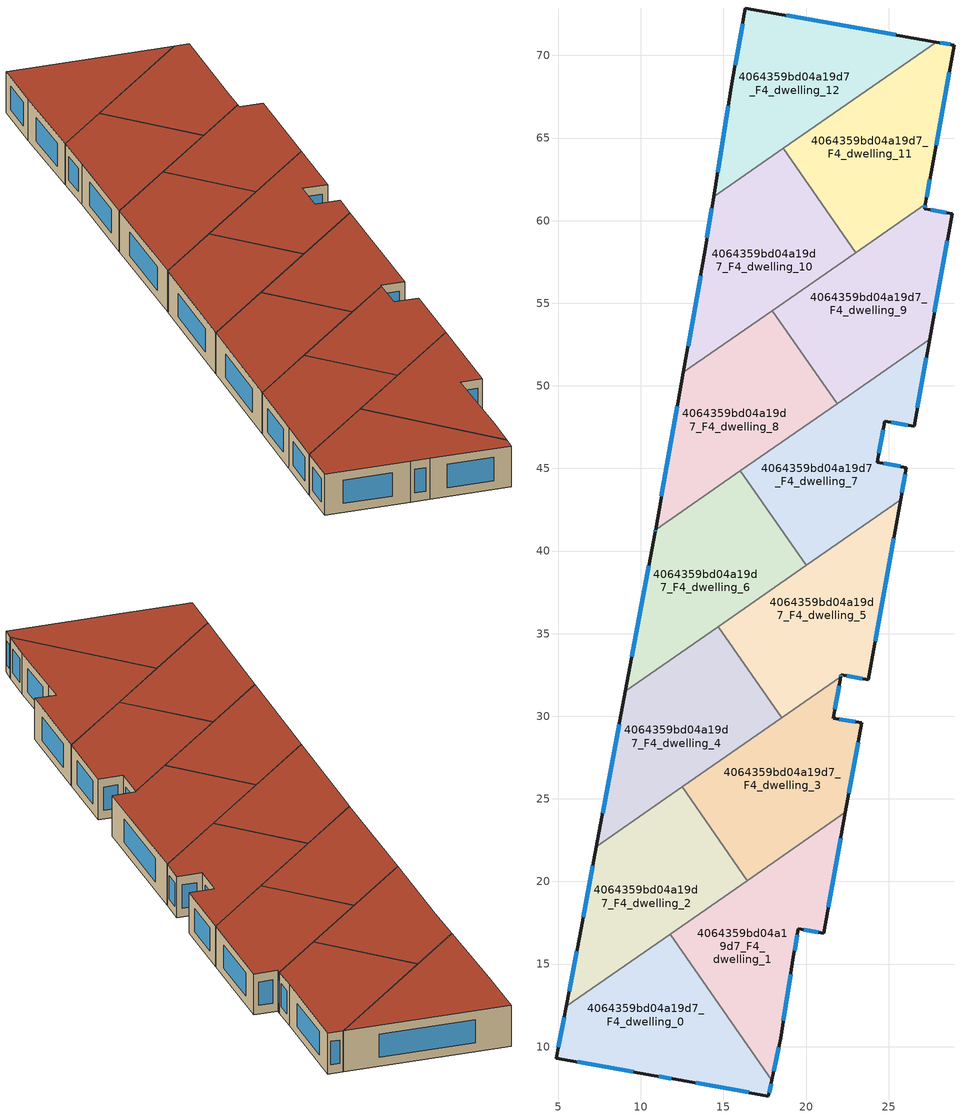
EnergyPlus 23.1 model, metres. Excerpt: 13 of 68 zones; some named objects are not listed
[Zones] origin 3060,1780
4064359bd04a19d7_F4_dwelling_0
 floor to 4064359bd04a19d7_F3_dwelling_0 (EU_floor_Construction): 11.77,16.81 17.92,7.96 17.72,7.01 12.11,8.02 10.8,8.25 4.88,9.31 5.48,12.44 z12
 wall outside (EU_wall_Construction): 5.48,12.44 4.88,9.31 10.8,8.25 12.11,8.02 17.72,7.01 17.92,7.96 z12:15
 wall to 4064359bd04a19d7_F4_dwelling_1 (EU_wall_Construction): 17.92,7.96 11.77,16.81 z12:15
 wall to 4064359bd04a19d7_F4_dwelling_2 (EU_wall_Construction): 11.77,16.81 5.48,12.44 z12:15
 window (EU_Window_Construction): 17.76,7.21 17.88,7.76 / 13.31,7.8 16.52,7.23 / 11.08,8.2 11.83,8.07 / 6.15,9.08 9.53,8.47 / 5.35,11.77 5.01,9.98 z12.64:14.36
 roof outside (EU_roof_Construction): 17.72,7.01 17.92,7.96 11.77,16.81 5.48,12.44 4.88,9.31 10.8,8.25 12.11,8.02 z15
4064359bd04a19d7_F4_dwelling_1
 floor to 4064359bd04a19d7_F3_dwelling_1 (EU_floor_Construction): 22.38,24.18 21.06,16.85 19.54,17.13 19.23,15.45 18.46,10.5 17.92,7.96 11.77,16.81 z12
 wall outside (EU_wall_Construction): 17.92,7.96 18.46,10.5 19.23,15.45 19.54,17.13 21.06,16.85 22.38,24.18 z12:15
 wall to 4064359bd04a19d7_F4_dwelling_3 (EU_wall_Construction): 22.38,24.18 16.44,20.05 z12:15
 wall to 4064359bd04a19d7_F4_dwelling_2 (EU_wall_Construction): 16.44,20.05 11.77,16.81 z12:15
 window (EU_Window_Construction): 19.87,17.07 20.74,16.91 / 19.3,15.81 19.47,16.77 / 18.63,11.56 19.07,14.39 / 18.04,8.5 18.34,9.96 / 21.34,18.42 22.1,22.61 z12.64:14.36
 roof outside (EU_roof_Construction): 17.92,7.96 18.46,10.5 19.23,15.45 19.54,17.13 21.06,16.85 22.38,24.18 11.77,16.81 z15
4064359bd04a19d7_F4_dwelling_10
 floor to 4064359bd04a19d7_F3_dwelling_10 (EU_floor_Construction): 18.62,64.37 23.01,58.06 12.57,50.81 13.89,58.28 14.4,61.44 z12
 wall outside (EU_wall_Construction): 14.4,61.44 13.89,58.28 12.57,50.81 z12:15
 wall to 4064359bd04a19d7_F4_dwelling_11 (EU_wall_Construction): 23.01,58.06 18.62,64.37 z12:15
 wall to 4064359bd04a19d7_F4_dwelling_8 (EU_wall_Construction): 12.57,50.81 17.96,54.56 z12:15
 wall to 4064359bd04a19d7_F4_dwelling_12 (EU_wall_Construction): 18.62,64.37 14.4,61.44 z12:15
 wall to 4064359bd04a19d7_F4_dwelling_9 (EU_wall_Construction): 17.96,54.56 23.01,58.06 z12:15
 window (EU_Window_Construction): 13.61,56.68 12.85,52.41 / 14.29,60.76 14,58.96 z12.64:14.36
 roof outside (EU_roof_Construction): 23.01,58.06 18.62,64.37 14.4,61.44 13.89,58.28 12.57,50.81 z15
4064359bd04a19d7_F4_dwelling_11
 floor to 4064359bd04a19d7_F3_dwelling_11 (EU_floor_Construction): 28.96,70.62 27.57,62.92 27.23,61 23.01,58.06 18.62,64.37 27.89,70.82 z12
 wall outside (EU_wall_Construction): 27.23,61 27.57,62.92 28.96,70.62 27.89,70.82 z12:15
 wall to 4064359bd04a19d7_F4_dwelling_9 (EU_wall_Construction): 23.01,58.06 27.23,61 z12:15
 wall to 4064359bd04a19d7_F4_dwelling_12 (EU_wall_Construction): 27.89,70.82 18.62,64.37 z12:15
 window (EU_Window_Construction): 27.87,64.57 28.66,68.97 / 27.3,61.41 27.5,62.51 / 28.73,70.67 28.12,70.77 z12.64:14.36
 roof outside (EU_roof_Construction): 27.23,61 27.57,62.92 28.96,70.62 27.89,70.82 18.62,64.37 23.01,58.06 z15
4064359bd04a19d7_F4_dwelling_12
 floor to 4064359bd04a19d7_F3_dwelling_12 (EU_floor_Construction): 27.89,70.82 14.4,61.44 15.53,68.46 16.33,72.87 z12
 wall outside (EU_wall_Construction): 27.89,70.82 16.33,72.87 15.53,68.46 14.4,61.44 z12:15
 window (EU_Window_Construction): 15.29,66.96 14.64,62.94 / 16.16,71.93 15.7,69.41 / 25.42,71.26 18.81,72.43 z12.64:14.36
 roof outside (EU_roof_Construction): 27.89,70.82 16.33,72.87 15.53,68.46 14.4,61.44 z15
4064359bd04a19d7_F4_dwelling_2
 floor to 4064359bd04a19d7_F3_dwelling_2 (EU_floor_Construction): 12.5,25.72 16.44,20.05 5.48,12.44 6.29,16.67 7.3,22.11 z12
 wall outside (EU_wall_Construction): 7.3,22.11 6.29,16.67 5.48,12.44 z12:15
 wall to 4064359bd04a19d7_F4_dwelling_3 (EU_wall_Construction): 16.44,20.05 12.5,25.72 z12:15
 wall to 4064359bd04a19d7_F4_dwelling_4 (EU_wall_Construction): 12.5,25.72 7.3,22.11 z12:15
 window (EU_Window_Construction): 7.09,20.94 6.51,17.83 / 6.12,15.76 5.66,13.35 z12.64:14.36
 roof outside (EU_roof_Construction): 16.44,20.05 12.5,25.72 7.3,22.11 6.29,16.67 5.48,12.44 z15
4064359bd04a19d7_F4_dwelling_3
 floor to 4064359bd04a19d7_F3_dwelling_3 (EU_floor_Construction): 22.09,32.38 21.65,29.89 23.35,29.59 22.38,24.18 16.44,20.05 12.5,25.72 z12
 wall outside (EU_wall_Construction): 22.38,24.18 23.35,29.59 21.65,29.89 22.09,32.38 z12:15
 wall to 4064359bd04a19d7_F4_dwelling_5 (EU_wall_Construction): 22.09,32.38 18.52,29.9 z12:15
 wall to 4064359bd04a19d7_F4_dwelling_4 (EU_wall_Construction): 18.52,29.9 12.5,25.72 z12:15
 window (EU_Window_Construction): 21.74,30.43 22,31.85 / 22.99,29.66 22.01,29.83 / 22.59,25.34 23.15,28.44 z12.64:14.36
 roof outside (EU_roof_Construction): 22.38,24.18 23.35,29.59 21.65,29.89 22.09,32.38 12.5,25.72 16.44,20.05 z15
4064359bd04a19d7_F4_dwelling_4
 floor to 4064359bd04a19d7_F3_dwelling_4 (EU_floor_Construction): 14.68,35.43 18.52,29.9 7.3,22.11 9.06,31.52 z12
 wall outside (EU_wall_Construction): 9.06,31.52 7.3,22.11 z12:15
 wall to 4064359bd04a19d7_F4_dwelling_5 (EU_wall_Construction): 18.52,29.9 14.68,35.43 z12:15
 wall to 4064359bd04a19d7_F4_dwelling_6 (EU_wall_Construction): 14.68,35.43 9.06,31.52 z12:15
 window (EU_Window_Construction): 8.69,29.51 7.68,24.12 z12.64:14.36
 roof outside (EU_roof_Construction): 18.52,29.9 14.68,35.43 9.06,31.52 7.3,22.11 z15
4064359bd04a19d7_F4_dwelling_5
 floor to 4064359bd04a19d7_F3_dwelling_5 (EU_floor_Construction): 25.72,43.1 23.76,32.21 22.12,32.51 22.09,32.38 18.52,29.9 14.68,35.43 z12
 wall outside (EU_wall_Construction): 22.09,32.38 22.12,32.51 23.76,32.21 25.72,43.1 z12:15
 wall to 4064359bd04a19d7_F4_dwelling_7 (EU_wall_Construction): 25.72,43.1 20.01,39.13 z12:15
 wall to 4064359bd04a19d7_F4_dwelling_6 (EU_wall_Construction): 20.01,39.13 14.68,35.43 z12:15
 window (EU_Window_Construction): 22.47,32.45 23.41,32.28 / 22.1,32.41 22.11,32.48 / 24.18,34.54 25.3,40.76 z12.64:14.36
 roof outside (EU_roof_Construction): 23.76,32.21 25.72,43.1 14.68,35.43 18.52,29.9 22.09,32.38 22.12,32.51 z15
4064359bd04a19d7_F4_dwelling_6
 floor to 4064359bd04a19d7_F3_dwelling_6 (EU_floor_Construction): 16.03,44.86 20.01,39.13 9.06,31.52 10.86,41.17 10.88,41.29 z12
 wall outside (EU_wall_Construction): 10.88,41.29 10.86,41.17 9.06,31.52 z12:15
 wall to 4064359bd04a19d7_F4_dwelling_7 (EU_wall_Construction): 20.01,39.13 16.03,44.86 z12:15
 wall to 4064359bd04a19d7_F4_dwelling_8 (EU_wall_Construction): 16.03,44.86 10.88,41.29 z12:15
 window (EU_Window_Construction): 10.88,41.26 10.87,41.19 / 10.48,39.1 9.45,33.59 z12.64:14.36
 roof outside (EU_roof_Construction): 20.01,39.13 16.03,44.86 10.88,41.29 10.86,41.17 9.06,31.52 z15
4064359bd04a19d7_F4_dwelling_7
 floor to 4064359bd04a19d7_F3_dwelling_7 (EU_floor_Construction): 27.48,52.82 26.53,47.55 24.76,47.87 24.31,45.37 26.07,45.05 25.72,43.1 20.01,39.13 16.03,44.86 z12
 wall outside (EU_wall_Construction): 25.72,43.1 26.07,45.05 24.31,45.37 24.76,47.87 26.53,47.55 27.48,52.82 z12:15
 wall to 4064359bd04a19d7_F4_dwelling_9 (EU_wall_Construction): 27.48,52.82 21.87,48.93 z12:15
 wall to 4064359bd04a19d7_F4_dwelling_8 (EU_wall_Construction): 21.87,48.92 16.03,44.86 z12:15
 window (EU_Window_Construction): 25.79,43.52 25.99,44.64 / 26.74,48.68 27.28,51.69 / 25.14,47.8 26.15,47.62 / 24.41,45.91 24.67,47.33 / 25.69,45.12 24.69,45.31 z12.64:14.36
 roof outside (EU_roof_Construction): 25.72,43.1 26.07,45.05 24.31,45.37 24.76,47.87 26.53,47.55 27.48,52.82 16.03,44.86 20.01,39.13 z15
4064359bd04a19d7_F4_dwelling_8
 floor to 4064359bd04a19d7_F3_dwelling_8 (EU_floor_Construction): 17.96,54.56 21.87,48.92 10.88,41.29 12.57,50.81 z12
 wall outside (EU_wall_Construction): 12.57,50.81 10.88,41.29 z12:15
 wall to 4064359bd04a19d7_F4_dwelling_9 (EU_wall_Construction): 21.87,48.92 17.96,54.56 z12:15
 window (EU_Window_Construction): 12.21,48.77 11.24,43.33 z12.64:14.36
 roof outside (EU_roof_Construction): 21.87,48.92 17.96,54.56 12.57,50.81 10.88,41.29 z15
4064359bd04a19d7_F4_dwelling_9
 floor to 4064359bd04a19d7_F3_dwelling_9 (EU_floor_Construction): 28.84,60.41 27.48,52.82 21.87,48.92 17.96,54.56 27.23,61 27.18,60.71 z12
 wall outside (EU_wall_Construction): 27.48,52.82 28.84,60.41 27.18,60.71 27.23,61 z12:15
 window (EU_Window_Construction): 27.19,60.77 27.22,60.93 / 28.49,60.48 27.53,60.65 / 27.77,54.45 28.55,58.79 z12.64:14.36
 roof outside (EU_roof_Construction): 27.48,52.82 28.84,60.41 27.18,60.71 27.23,61 17.96,54.56 21.87,48.92 z15
[Building]
EU S2 Campaign: North Axis=0; Terrain=City; Solar Distribution=FullExterior
[Site:Location]
Yerevan-Zvartnots.Intl.AP: Latitude=40.15; Longitude=44.383; Time Zone=4; Elevation=854
[SizingPeriod:WeatherFileDays]
AnnualSizingPeriod: Begin Month=1; Begin Day of Month=1; End Month=12; End Day of Month=31; Day of Week for Start Day=Monday; Use Weather File Daylight Saving Period=No; Use Weather File Rain and Snow Indicators=No
[MATERIAL]
EU_InternalMass_Material: Roughness=MediumRough; Thickness=0.1; Conductivity=1; Density=1800; Specific Heat=900; Thermal Absorptance=0.9; Solar Absorptance=0.7; Visible Absorptance=0.7
[MATERIAL:NOMASS] Roughness=MediumRough; Thermal Absorptance=0.9; Solar Absorptance=0.7; Visible Absorptance=0.7
Name | Thermal Resistance
EU_wall_NoMass | 1.05043
EU_roof_NoMass | 1.45357
EU_floor_NoMass | 0.478065
[WINDOWMATERIAL:SIMPLEGLAZINGSYSTEM]
EU_Window_SimpleGlazing: UFactor=2.5566; Solar Heat Gain Coefficient=0.75; Visible Transmittance=0.75
[CONSTRUCTION]
EU_wall_Construction: EU_wall_NoMass
EU_roof_Construction: EU_roof_NoMass
EU_floor_Construction: EU_floor_NoMass
EU_Window_Construction: EU_Window_SimpleGlazing
EU_InternalMass_Construction: EU_InternalMass_Material
[ZONE] Type=1; Multiplier=1; Ceiling Height=autocalculate; Floor Area=autocalculate; Part of Total Floor Area=Yes
Name | Volume
4064359bd04a19d7_F4_dwelling_0 | 205.194
4064359bd04a19d7_F4_dwelling_1 | 205.178
4064359bd04a19d7_F4_dwelling_10 | 205.171
4064359bd04a19d7_F4_dwelling_11 | 205.189
4064359bd04a19d7_F4_dwelling_12 | 205.176
4064359bd04a19d7_F4_dwelling_2 | 203.395
4064359bd04a19d7_F4_dwelling_3 | 203.379
4064359bd04a19d7_F4_dwelling_4 | 206.971
4064359bd04a19d7_F4_dwelling_5 | 206.986
4064359bd04a19d7_F4_dwelling_6 | 205.18
4064359bd04a19d7_F4_dwelling_7 | 205.203
4064359bd04a19d7_F4_dwelling_8 | 205.187
4064359bd04a19d7_F4_dwelling_9 | 205.175
[INTERNALMASS] Construction=EU_InternalMass_Construction
Name | Zone or ZoneList | Surface Area
4064359bd04a19d7_F4_dwelling_0_EU_InternalMass | 4064359bd04a19d7_F4_dwelling_0 | 68.3973
4064359bd04a19d7_F4_dwelling_1_EU_InternalMass | 4064359bd04a19d7_F4_dwelling_1 | 68.3932
4064359bd04a19d7_F4_dwelling_2_EU_InternalMass | 4064359bd04a19d7_F4_dwelling_2 | 67.7976
4064359bd04a19d7_F4_dwelling_3_EU_InternalMass | 4064359bd04a19d7_F4_dwelling_3 | 67.7949
4064359bd04a19d7_F4_dwelling_4_EU_InternalMass | 4064359bd04a19d7_F4_dwelling_4 | 68.9886
4064359bd04a19d7_F4_dwelling_5_EU_InternalMass | 4064359bd04a19d7_F4_dwelling_5 | 68.9933
4064359bd04a19d7_F4_dwelling_6_EU_InternalMass | 4064359bd04a19d7_F4_dwelling_6 | 68.3913
4064359bd04a19d7_F4_dwelling_7_EU_InternalMass | 4064359bd04a19d7_F4_dwelling_7 | 68.4015
4064359bd04a19d7_F4_dwelling_8_EU_InternalMass | 4064359bd04a19d7_F4_dwelling_8 | 68.3962
4064359bd04a19d7_F4_dwelling_9_EU_InternalMass | 4064359bd04a19d7_F4_dwelling_9 | 68.3928
4064359bd04a19d7_F4_dwelling_10_EU_InternalMass | 4064359bd04a19d7_F4_dwelling_10 | 68.3887
4064359bd04a19d7_F4_dwelling_11_EU_InternalMass | 4064359bd04a19d7_F4_dwelling_11 | 68.3961
4064359bd04a19d7_F4_dwelling_12_EU_InternalMass | 4064359bd04a19d7_F4_dwelling_12 | 68.3919
[OTHEREQUIPMENT] Fuel Type=Electricity; Design Level Calculation Method=Watts/Area; Power per Zone Floor Area=1; Fraction Latent=0; Fraction Radiant=0; Fraction Lost=0; Carbon Dioxide Generation Rate=0; EndUse Subcategory=EU_Step8_InternalGains
Name | Zone or ZoneList or Space or SpaceList | Schedule
EU_Step8_InternalGain_4064359bd04a19d7_F4_dwelling_0_f000 | 4064359bd04a19d7_F4_dwelling_0 | EU_Step8_GainSchedule_4064359bd04a19d7_F4_dwelling_0_f000
EU_Step8_InternalGain_4064359bd04a19d7_F4_dwelling_1_f000 | 4064359bd04a19d7_F4_dwelling_1 | EU_Step8_GainSchedule_4064359bd04a19d7_F4_dwelling_1_f000
EU_Step8_InternalGain_4064359bd04a19d7_F4_dwelling_2_f000 | 4064359bd04a19d7_F4_dwelling_2 | EU_Step8_GainSchedule_4064359bd04a19d7_F4_dwelling_2_f000
EU_Step8_InternalGain_4064359bd04a19d7_F4_dwelling_3_f000 | 4064359bd04a19d7_F4_dwelling_3 | EU_Step8_GainSchedule_4064359bd04a19d7_F4_dwelling_3_f000
EU_Step8_InternalGain_4064359bd04a19d7_F4_dwelling_4_f000 | 4064359bd04a19d7_F4_dwelling_4 | EU_Step8_GainSchedule_4064359bd04a19d7_F4_dwelling_4_f000
EU_Step8_InternalGain_4064359bd04a19d7_F4_dwelling_5_f000 | 4064359bd04a19d7_F4_dwelling_5 | EU_Step8_GainSchedule_4064359bd04a19d7_F4_dwelling_5_f000
EU_Step8_InternalGain_4064359bd04a19d7_F4_dwelling_6_f000 | 4064359bd04a19d7_F4_dwelling_6 | EU_Step8_GainSchedule_4064359bd04a19d7_F4_dwelling_6_f000
EU_Step8_InternalGain_4064359bd04a19d7_F4_dwelling_7_f000 | 4064359bd04a19d7_F4_dwelling_7 | EU_Step8_GainSchedule_4064359bd04a19d7_F4_dwelling_7_f000
EU_Step8_InternalGain_4064359bd04a19d7_F4_dwelling_8_f000 | 4064359bd04a19d7_F4_dwelling_8 | EU_Step8_GainSchedule_4064359bd04a19d7_F4_dwelling_8_f000
EU_Step8_InternalGain_4064359bd04a19d7_F4_dwelling_9_f000 | 4064359bd04a19d7_F4_dwelling_9 | EU_Step8_GainSchedule_4064359bd04a19d7_F4_dwelling_9_f000
EU_Step8_InternalGain_4064359bd04a19d7_F4_dwelling_10_f000 | 4064359bd04a19d7_F4_dwelling_10 | EU_Step8_GainSchedule_4064359bd04a19d7_F4_dwelling_10_f000
EU_Step8_InternalGain_4064359bd04a19d7_F4_dwelling_11_f000 | 4064359bd04a19d7_F4_dwelling_11 | EU_Step8_GainSchedule_4064359bd04a19d7_F4_dwelling_11_f000
EU_Step8_InternalGain_4064359bd04a19d7_F4_dwelling_12_f000 | 4064359bd04a19d7_F4_dwelling_12 | EU_Step8_GainSchedule_4064359bd04a19d7_F4_dwelling_12_f000
[ZONEVENTILATION:DESIGNFLOWRATE] Schedule=EU_AlwaysOn; Design Flow Rate Calculation Method=AirChanges/Hour; Air Changes per Hour=0.557805; Ventilation Type=Natural; Fan Pressure Rise=0; Fan Total Efficiency=1; Constant Term Coefficient=1; Temperature Term Coefficient=0; Velocity Term Coefficient=0; Velocity Squared Term Coefficient=0; Minimum Indoor Temperature=-100; Maximum Indoor Temperature=100; Delta Temperature=-100; Minimum Outdoor Temperature=-100; Maximum Outdoor Temperature=100; Maximum Wind Speed=40
Name | Zone or ZoneList or Space or SpaceList
EU_ConstantAir_4064359bd04a19d7_F4_dwelling_0 | 4064359bd04a19d7_F4_dwelling_0
EU_ConstantAir_4064359bd04a19d7_F4_dwelling_1 | 4064359bd04a19d7_F4_dwelling_1
EU_ConstantAir_4064359bd04a19d7_F4_dwelling_2 | 4064359bd04a19d7_F4_dwelling_2
EU_ConstantAir_4064359bd04a19d7_F4_dwelling_3 | 4064359bd04a19d7_F4_dwelling_3
EU_ConstantAir_4064359bd04a19d7_F4_dwelling_4 | 4064359bd04a19d7_F4_dwelling_4
EU_ConstantAir_4064359bd04a19d7_F4_dwelling_5 | 4064359bd04a19d7_F4_dwelling_5
EU_ConstantAir_4064359bd04a19d7_F4_dwelling_6 | 4064359bd04a19d7_F4_dwelling_6
EU_ConstantAir_4064359bd04a19d7_F4_dwelling_7 | 4064359bd04a19d7_F4_dwelling_7
EU_ConstantAir_4064359bd04a19d7_F4_dwelling_8 | 4064359bd04a19d7_F4_dwelling_8
EU_ConstantAir_4064359bd04a19d7_F4_dwelling_9 | 4064359bd04a19d7_F4_dwelling_9
EU_ConstantAir_4064359bd04a19d7_F4_dwelling_10 | 4064359bd04a19d7_F4_dwelling_10
EU_ConstantAir_4064359bd04a19d7_F4_dwelling_11 | 4064359bd04a19d7_F4_dwelling_11
EU_ConstantAir_4064359bd04a19d7_F4_dwelling_12 | 4064359bd04a19d7_F4_dwelling_12
[HVACTEMPLATE:ZONE:IDEALLOADSAIRSYSTEM] System Availability Schedule=EU_AlwaysOn; Maximum Heating Supply Air Temperature=50; Minimum Cooling Supply Air Temperature=13; Maximum Heating Supply Air Humidity Ratio=0.0156; Minimum Cooling Supply Air Humidity Ratio=0.0077; Heating Limit=NoLimit; Cooling Limit=NoLimit; Heating Availability Schedule=EU_AlwaysOn; Cooling Availability Schedule=EU_CoolingOff; Dehumidification Control Type=ConstantSensibleHeatRatio; Cooling Sensible Heat Ratio=0.7; Dehumidification Setpoint=60; Humidification Control Type=None; Humidification Setpoint=30; Outdoor Air Method=None; Outdoor Air Flow Rate per Person=0.00944; Outdoor Air Flow Rate per Zone Floor Area=0; Outdoor Air Flow Rate per Zone=0; Demand Controlled Ventilation Type=None; Outdoor Air Economizer Type=NoEconomizer; Heat Recovery Type=None; Sensible Heat Recovery Effectiveness=0.7; Latent Heat Recovery Effectiveness=0.65
Name | Template Thermostat
4064359bd04a19d7_F4_dwelling_0 | EU_HeatOnly_4064359bd04a19d7_F4_dwelling_0
4064359bd04a19d7_F4_dwelling_1 | EU_HeatOnly_4064359bd04a19d7_F4_dwelling_1
4064359bd04a19d7_F4_dwelling_2 | EU_HeatOnly_4064359bd04a19d7_F4_dwelling_2
4064359bd04a19d7_F4_dwelling_3 | EU_HeatOnly_4064359bd04a19d7_F4_dwelling_3
4064359bd04a19d7_F4_dwelling_4 | EU_HeatOnly_4064359bd04a19d7_F4_dwelling_4
4064359bd04a19d7_F4_dwelling_5 | EU_HeatOnly_4064359bd04a19d7_F4_dwelling_5
4064359bd04a19d7_F4_dwelling_6 | EU_HeatOnly_4064359bd04a19d7_F4_dwelling_6
4064359bd04a19d7_F4_dwelling_7 | EU_HeatOnly_4064359bd04a19d7_F4_dwelling_7
4064359bd04a19d7_F4_dwelling_8 | EU_HeatOnly_4064359bd04a19d7_F4_dwelling_8
4064359bd04a19d7_F4_dwelling_9 | EU_HeatOnly_4064359bd04a19d7_F4_dwelling_9
4064359bd04a19d7_F4_dwelling_10 | EU_HeatOnly_4064359bd04a19d7_F4_dwelling_10
4064359bd04a19d7_F4_dwelling_11 | EU_HeatOnly_4064359bd04a19d7_F4_dwelling_11
4064359bd04a19d7_F4_dwelling_12 | EU_HeatOnly_4064359bd04a19d7_F4_dwelling_12
[SIZING:ZONE] Zone Cooling Design Supply Air Temperature Input Method=SupplyAirTemperature; Zone Cooling Design Supply Air Temperature=13; Zone Heating Design Supply Air Temperature Input Method=SupplyAirTemperature; Zone Heating Design Supply Air Temperature=50; Zone Cooling Design Supply Air Humidity Ratio=0.008; Zone Heating Design Supply Air Humidity Ratio=0.008; Cooling Design Air Flow Method=DesignDay; Cooling Design Air Flow Rate=0; Cooling Minimum Air Flow per Zone Floor Area=0.000762; Cooling Minimum Air Flow=0; Cooling Minimum Air Flow Fraction=0.2; Heating Design Air Flow Method=DesignDay; Heating Design Air Flow Rate=0; Heating Maximum Air Flow per Zone Floor Area=0.002032; Heating Maximum Air Flow=0.141576; Heating Maximum Air Flow Fraction=0.3; Account for Dedicated Outdoor Air System=No; Dedicated Outdoor Air System Control Strategy=NeutralSupplyAir; Dedicated Outdoor Air Low Setpoint Temperature for Design=autosize; Dedicated Outdoor Air High Setpoint Temperature for Design=autosize; Zone Load Sizing Method=Sensible Load Only No Latent Load; Zone Latent Cooling Design Supply Air Humidity Ratio Input Method=HumidityRatioDifference; Zone Cooling Design Supply Air Humidity Ratio Difference=0.005; Zone Latent Heating Design Supply Air Humidity Ratio Input Method=HumidityRatioDifference; Zone Humidification Design Supply Air Humidity Ratio Difference=0.005
4064359bd04a19d7_F4_dwelling_0; 4064359bd04a19d7_F4_dwelling_1; 4064359bd04a19d7_F4_dwelling_2; 4064359bd04a19d7_F4_dwelling_3; 4064359bd04a19d7_F4_dwelling_4; 4064359bd04a19d7_F4_dwelling_5; 4064359bd04a19d7_F4_dwelling_6; 4064359bd04a19d7_F4_dwelling_7; 4064359bd04a19d7_F4_dwelling_8; 4064359bd04a19d7_F4_dwelling_9; 4064359bd04a19d7_F4_dwelling_10; 4064359bd04a19d7_F4_dwelling_11; 4064359bd04a19d7_F4_dwelling_12
[SCHEDULE:CONSTANT]
Name | Hourly Value
EU_AlwaysOn | 1
EU_CoolingOff | 0
[SCHEDULE:FILE] Column Number=1; Rows to Skip at Top=0; Number of Hours of Data=8760; Column Separator=Comma; Interpolate to Timestep=No; Minutes per Item=60; Adjust Schedule for Daylight Savings=Yes
Name | File
EU_Step8_GainSchedule_4064359bd04a19d7_F4_dwelling_0_f000 | ../../schedules/4064359bd04a19d7/4064359bd04a19d7_F4_dwelling_0_f000_gain.csv
EU_Step8_GainSchedule_4064359bd04a19d7_F4_dwelling_1_f000 | ../../schedules/4064359bd04a19d7/4064359bd04a19d7_F4_dwelling_1_f000_gain.csv
EU_Step8_GainSchedule_4064359bd04a19d7_F4_dwelling_2_f000 | ../../schedules/4064359bd04a19d7/4064359bd04a19d7_F4_dwelling_2_f000_gain.csv
EU_Step8_GainSchedule_4064359bd04a19d7_F4_dwelling_3_f000 | ../../schedules/4064359bd04a19d7/4064359bd04a19d7_F4_dwelling_3_f000_gain.csv
EU_Step8_GainSchedule_4064359bd04a19d7_F4_dwelling_4_f000 | ../../schedules/4064359bd04a19d7/4064359bd04a19d7_F4_dwelling_4_f000_gain.csv
EU_Step8_GainSchedule_4064359bd04a19d7_F4_dwelling_5_f000 | ../../schedules/4064359bd04a19d7/4064359bd04a19d7_F4_dwelling_5_f000_gain.csv
EU_Step8_GainSchedule_4064359bd04a19d7_F4_dwelling_6_f000 | ../../schedules/4064359bd04a19d7/4064359bd04a19d7_F4_dwelling_6_f000_gain.csv
EU_Step8_GainSchedule_4064359bd04a19d7_F4_dwelling_7_f000 | ../../schedules/4064359bd04a19d7/4064359bd04a19d7_F4_dwelling_7_f000_gain.csv
EU_Step8_GainSchedule_4064359bd04a19d7_F4_dwelling_8_f000 | ../../schedules/4064359bd04a19d7/4064359bd04a19d7_F4_dwelling_8_f000_gain.csv
EU_Step8_GainSchedule_4064359bd04a19d7_F4_dwelling_9_f000 | ../../schedules/4064359bd04a19d7/4064359bd04a19d7_F4_dwelling_9_f000_gain.csv
EU_Step8_GainSchedule_4064359bd04a19d7_F4_dwelling_10_f000 | ../../schedules/4064359bd04a19d7/4064359bd04a19d7_F4_dwelling_10_f000_gain.csv
EU_Step8_GainSchedule_4064359bd04a19d7_F4_dwelling_11_f000 | ../../schedules/4064359bd04a19d7/4064359bd04a19d7_F4_dwelling_11_f000_gain.csv
EU_Step8_GainSchedule_4064359bd04a19d7_F4_dwelling_12_f000 | ../../schedules/4064359bd04a19d7/4064359bd04a19d7_F4_dwelling_12_f000_gain.csv
